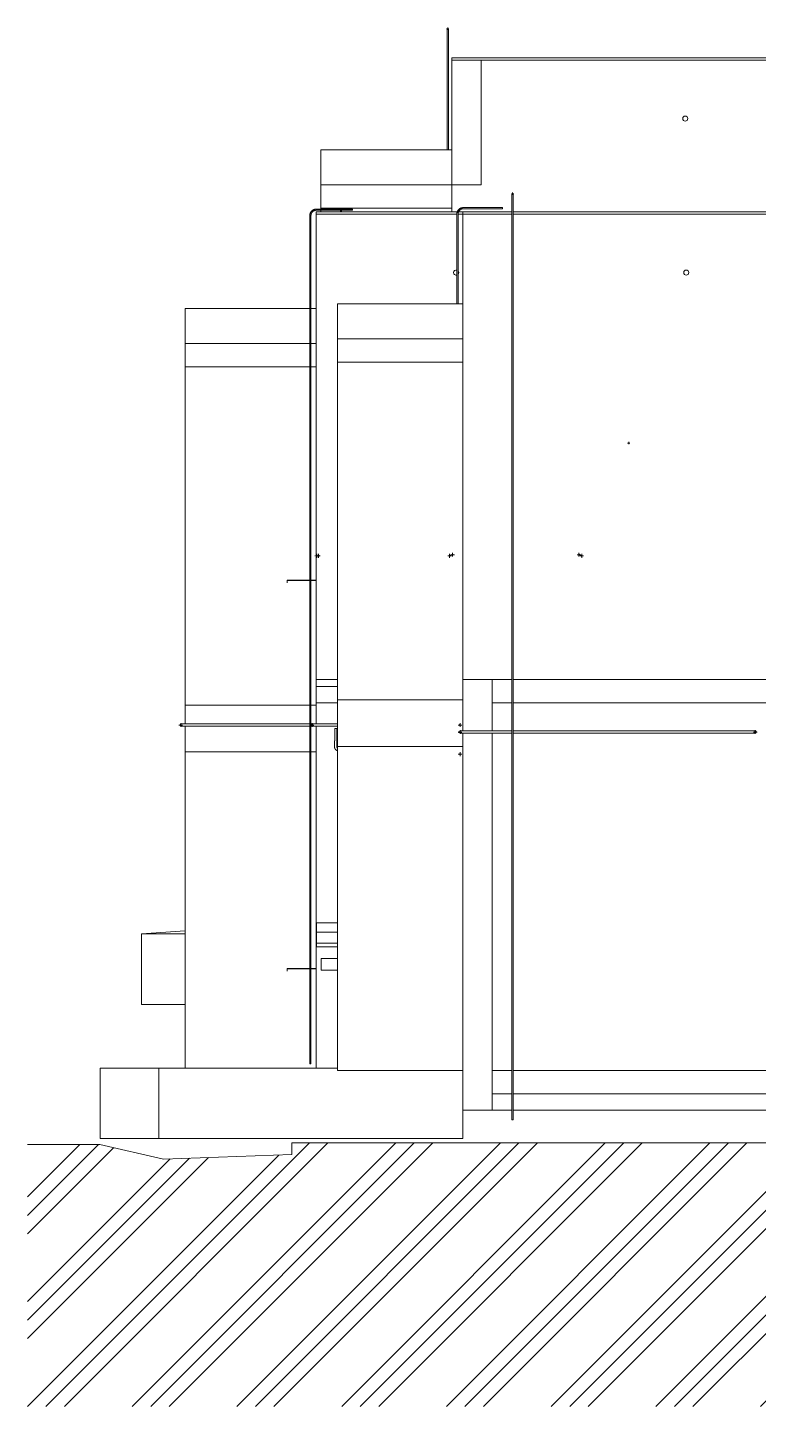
# Model space of a CAD drawing. Header units: millimetres. Extents: x -4051 to 472247, y -45352 to 20466.
# Drawn here: x 429172 to 435438, y -2011 to 9808 of the extents above; entities that cross this region are included whole.
import ezdxf

# ---------------------------------------------------------------- set-up
doc = ezdxf.new("R2010")
doc.units = ezdxf.units.MM
for name, color, linetype, lineweight in [('A-DETL-GENF', 92, 'Continuous', 9), ('A-DETL-THIN', 151, 'Continuous', 9), ('A-FLOR', 192, 'Continuous', 9), ('A-GLAZ', 151, 'Continuous', 9), ('A-ROOF', 132, 'Continuous', 9), ('A-WALL', 113, 'Continuous', 9), ('E-POWR-CNDT', 130, 'Continuous', 9), ('E-POWR-CNTR', 130, 'Continuous', 9), ('E-POWR-DROP', 130, 'Continuous', 9), ('M-EQPM', 50, 'Continuous', 9), ('Q-SPCQ', 91, 'Continuous', 9)]:
    doc.layers.add(name, color=color, linetype=linetype, lineweight=lineweight)

# ---------------------------------------------------------------- blocks, each defined once
blk = doc.blocks.new('OKNO_1k_nadsvetlik - OKNO_1k_nadsvetlik_1200 x 1850-1969517-V-Bourání-Bourání')
at = {"layer": 'A-GLAZ'}
blk.add_line((-30228, 1690), (-30228, 3540), dxfattribs=at)
blk = doc.blocks.new('parapet_ext - parapet_ext-1802165-V-Bourání-Bourání')
at = {"layer": 'Q-SPCQ'}
for p, q in [((-30281, 1742), (-30477, 1742)), ((-30477, 1742), (-30477, 1720)), ((-30477, 1720), (-30475, 1720)), ((-30475, 1740), (-30281, 1740)), ((-30475, 1720), (-30475, 1740)), ((-30228, 1742), (-30272, 1742)), ((-30272, 1740), (-30228, 1740))]:
    blk.add_line(p, q, dxfattribs=at)
blk = doc.blocks.new('OKNO_1k_nadsvetlik - OKNO_1k_nadsvetlik_1200 x 1850-2306719-V-Bourání-Bourání')
at = {"layer": 'A-GLAZ'}
for p, q in [((-30228, 5288), (-30228, 6870)), ((-30228, 5020), (-30228, 5272))]:
    blk.add_line(p, q, dxfattribs=at)
blk = doc.blocks.new('parapet_ext - parapet_ext-V205-V-Bourání-Bourání')
at = {"layer": 'Q-SPCQ'}
for p, q in [((-30282, 5072), (-30477, 5072)), ((-30477, 5072), (-30477, 5050)), ((-30477, 5050), (-30475, 5050)), ((-30475, 5070), (-30282, 5070)), ((-30475, 5050), (-30475, 5070)), ((-30228, 5072), (-30272, 5072)), ((-30272, 5070), (-30228, 5070))]:
    blk.add_line(p, q, dxfattribs=at)
blk = doc.blocks.new('DSP_něco - DSP_něco-1578082-V-Bourání-Bourání')
at = {"layer": 'M-EQPM', "color": 41}
for p, q in [((-30227, 2053), (-30227, 2133)), ((-30227, 2133), (-30044, 2133)), ((-30227, 2053), (-30227, 2133)), ((-30227, 2133), (-30225, 2133)), ((-30225, 2133), (-30225, 2053)), ((-30227, 1961), (-30227, 2053)), ((-30227, 2053), (-30044, 2053)), ((-30227, 1961), (-30227, 2053)), ((-30227, 2053), (-30225, 2053)), ((-30225, 2053), (-30225, 1961)), ((-30227, 1929), (-30227, 1961)), ((-30044, 1961), (-30227, 1961)), ((-30227, 1929), (-30227, 1961)), ((-30225, 1961), (-30227, 1961)), ((-30227, 1929), (-30044, 1929)), ((-30227, 1929), (-30225, 1929)), ((-30225, 1961), (-30225, 1929)), ((-30185, 1729), (-30185, 1829)), ((-30044, 1829), (-30185, 1829)), ((-30185, 1729), (-30044, 1729))]:
    blk.add_line(p, q, dxfattribs=at)

msp = doc.modelspace()

# ---------------------------------------------------------------- hatches: boundary and pattern name
at = {"layer": 'A-DETL-GENF'}
h = msp.add_hatch(dxfattribs=at)
h.set_pattern_fill('FP_8', style=0, pattern_type=2)
h.set_pattern_definition([(45, (461874, 0), (-449.013, 449.013), []), (45, (462032.7, 0), (0, 898.026), []), (45, (461715.2, 0), (0, 898.026), [])])
h.paths.add_polyline_path([(433666, -2011), (472247, -2011), (472247, 860), (469447, 860), (464248, 951), (460781, 951), (460781, 731), (460128, 731), (456810, 615), (454470, 615), (452852, 530), (451102, 623), (447427, 430), (445727, 430), (444386, 324), (438322, 324), (436877, 248), (431437, 248), (431437, 148), (430338, 109), (429792, 235), (429172, 235), (429172, -2011), (432280, -2011)])
at = {"layer": 'E-POWR-DROP'}
for color, points in [(41, [(432775, 9793), (432778, 9794), (432780, 9796), (432780, 9799), (432778, 9802), (432774, 9803), (432772, 9802), (432770, 9798), (432772, 9794), (432774, 9793)]), (41, [(433330, 8378), (433332, 8379), (433334, 8380), (433335, 8384), (433332, 8387), (433328, 8388), (433326, 8386), (433325, 8383), (433326, 8379), (433328, 8378)]), (41, [(431859, 8239), (431862, 8240), (431864, 8241), (431864, 8245), (431862, 8248), (431858, 8249), (431856, 8247), (431854, 8244), (431856, 8240), (431858, 8239)]), (41, [(434326, 6241), (434329, 6242), (434330, 6244), (434331, 6247), (434329, 6250), (434325, 6251), (434323, 6250), (434321, 6246), (434323, 6242), (434325, 6241)]), (256, [(431654, 5271), (431659, 5276), (431660, 5278), (431660, 5282), (431656, 5288), (431649, 5289), (431645, 5286), (431642, 5280), (431645, 5274), (431647, 5272), (431651, 5272)]), (256, [(431669, 5271), (431674, 5276), (431675, 5278), (431675, 5282), (431671, 5288), (431664, 5289), (431660, 5286), (431657, 5280), (431660, 5274), (431662, 5272), (431666, 5272)]), (256, [(432794, 5271), (432799, 5276), (432800, 5278), (432799, 5283), (432796, 5288), (432789, 5289), (432785, 5286), (432783, 5280), (432785, 5274), (432787, 5272), (432791, 5272)]), (256, [(432817, 5281), (432823, 5286), (432824, 5289), (432824, 5292), (432820, 5298), (432813, 5299), (432809, 5296), (432806, 5289), (432809, 5284), (432811, 5282), (432815, 5282)]), (256, [(432818, 5281), (432824, 5286), (432825, 5289), (432825, 5292), (432820, 5298), (432814, 5299), (432810, 5296), (432807, 5289), (432810, 5284), (432811, 5282), (432816, 5282)]), (256, [(433903, 5281), (433908, 5286), (433909, 5289), (433909, 5292), (433905, 5298), (433898, 5299), (433894, 5296), (433892, 5289), (433894, 5284), (433896, 5282), (433900, 5282)]), (256, [(433925, 5271), (433930, 5276), (433931, 5278), (433931, 5282), (433926, 5288), (433920, 5289), (433916, 5286), (433914, 5280), (433916, 5274), (433918, 5272), (433923, 5272)]), (256, [(430487, 3821), (430492, 3826), (430493, 3829), (430493, 3832), (430489, 3838), (430482, 3839), (430478, 3836), (430476, 3829), (430478, 3824), (430480, 3822), (430485, 3822)]), (256, [(431614, 3821), (431620, 3826), (431621, 3829), (431621, 3832), (431616, 3838), (431610, 3839), (431606, 3836), (431603, 3829), (431606, 3824), (431607, 3822), (431612, 3822)]), (256, [(432882, 3821), (432887, 3826), (432888, 3829), (432888, 3832), (432884, 3838), (432877, 3839), (432873, 3836), (432871, 3829), (432875, 3822), (432875, 3822), (432880, 3822)]), (256, [(432882, 3761), (432887, 3766), (432888, 3768), (432888, 3772), (432884, 3778), (432877, 3779), (432873, 3776), (432871, 3770), (432875, 3762), (432875, 3762), (432880, 3762)]), (256, [(435413, 3761), (435418, 3766), (435419, 3768), (435419, 3772), (435415, 3778), (435408, 3779), (435404, 3776), (435402, 3770), (435404, 3764), (435406, 3762), (435411, 3762)]), (256, [(432882, 3571), (432887, 3576), (432888, 3578), (432888, 3582), (432884, 3588), (432877, 3589), (432873, 3586), (432871, 3580), (432875, 3572), (432875, 3572), (432880, 3572)]), (256, [(432882, 3571), (432887, 3576), (432888, 3578), (432888, 3582), (432884, 3588), (432877, 3589), (432873, 3586), (432871, 3580), (432875, 3572), (432875, 3572), (432880, 3572)])]:
    msp.add_hatch(color=color, dxfattribs=at).paths.add_polyline_path(points)

# ---------------------------------------------------------------- linework, layer by layer
at = {"layer": 'A-DETL-THIN'}
for p, q in [((436877, 248), (431437, 248)), ((431437, 248), (431437, 148)), ((429792, 235), (429172, 235)), ((430338, 109), (429792, 235)), ((431437, 148), (430338, 109))]:
    msp.add_line(p, q, dxfattribs=at)
at = {"layer": 'A-FLOR'}
for p, q in [((431686, 8760), (432811, 8760)), ((431686, 8760), (431686, 8260)), ((432811, 8460), (431686, 8460)), ((430522, 7400), (431592, 7400)), ((430522, 6900), (430522, 7400)), ((431602, 7400), (431647, 7400)), ((431830, 7441), (432905, 7441)), ((431830, 7141), (431830, 7441)), ((431592, 7100), (430522, 7100)), ((431647, 7100), (431602, 7100)), ((432905, 7141), (431830, 7141)), ((431830, 7140), (432905, 7140)), ((431830, 6940), (431830, 7140)), ((431647, 4220), (431647, 4020)), ((431830, 4020), (431647, 4020)), ((431830, 3645), (431830, 4045)), ((433325, 4020), (433155, 4020)), ((444177, 4020), (433335, 4020)), ((430522, 3840), (430522, 4000)), ((430522, 3600), (430522, 3820)), ((430148, 2040), (430522, 2067)), ((430148, 1435), (430148, 2040)), ((430522, 2040), (430148, 2040)), ((430522, 1435), (430148, 1435)), ((429796, 285), (429796, 890)), ((429796, 890), (431830, 890)), ((430297, 285), (430297, 890)), ((433155, 870), (433325, 870)), ((433335, 870), (444177, 870)), ((433325, 670), (433155, 670)), ((444176, 670), (433335, 670)), ((432905, 530), (432905, 285)), ((432905, 285), (429796, 285))]:
    msp.add_line(p, q, dxfattribs=at)
at = {"layer": 'A-ROOF', "color": 41}
for p, q in [((432811, 9550), (442066, 9550)), ((432811, 9550), (432811, 9530)), ((431647, 8230), (432857, 8230)), ((431647, 8210), (431647, 8230)), ((432869, 8230), (433325, 8230)), ((432905, 8230), (432905, 8210)), ((433335, 8230), (444176, 8230))]:
    msp.add_line(p, q, dxfattribs=at)
at = {"layer": 'A-WALL'}
for p, q in [((432811, 9530), (432811, 8230)), ((442065, 9530), (432811, 9530)), ((433061, 9530), (433061, 8460)), ((433061, 8460), (432811, 8460)), ((432854, 8210), (431647, 8210)), ((431647, 8210), (431647, 5288)), ((432811, 8260), (431686, 8260)), ((431686, 8260), (431686, 8252)), ((431686, 8242), (431686, 8230)), ((433325, 8210), (432863, 8210)), ((432905, 8210), (432905, 3780)), ((444176, 8210), (433335, 8210)), ((431592, 6900), (430522, 6900)), ((430522, 6900), (430522, 4000)), ((431647, 6900), (431602, 6900)), ((432905, 6940), (431830, 6940)), ((431830, 6940), (431830, 4045)), ((431647, 5272), (431647, 4220)), ((431830, 4220), (431647, 4220)), ((431647, 4160), (431830, 4160)), ((432905, 4220), (433325, 4220)), ((433155, 4220), (433155, 3779)), ((444176, 4220), (433335, 4220)), ((431647, 4020), (431647, 3840)), ((431830, 4045), (432905, 4045)), ((430522, 4000), (431593, 4000)), ((431602, 4000), (431647, 4000)), ((431647, 3820), (431647, 2133)), ((432905, 530), (432905, 3760)), ((433155, 3761), (433155, 530)), ((431593, 3600), (430522, 3600)), ((430522, 3600), (430522, 890)), ((431647, 3600), (431602, 3600)), ((432905, 3645), (431830, 3645)), ((431830, 3645), (431830, 870)), ((431647, 1929), (431647, 890)), ((431830, 870), (432905, 870)), ((433325, 530), (432905, 530)), ((433335, 530), (444176, 530))]:
    msp.add_line(p, q, dxfattribs=at)
for centre, start, end in [((434811, 9028), 0, 180), ((434811, 9028), 180, 0), ((432847, 7708), 75, 180), ((432847, 7708), 180, 285), ((432847, 7708), 0, 43.4457), ((432847, 7708), 316.5459, 0), ((434820, 7708), 0, 180), ((434820, 7708), 180, 0)]:
    msp.add_arc(centre, 22, start, end, dxfattribs=at)
at = {"layer": 'E-POWR-CNDT', "color": 41}
for p, q in [((432770, 9748), (432770, 9715)), ((432770, 9715), (432770, 8760)), ((432780, 9715), (432780, 9748)), ((432780, 8760), (432780, 9715)), ((433325, 8333), (433325, 8300)), ((433325, 8300), (433325, 447)), ((433335, 8300), (433335, 8333)), ((433335, 447), (433335, 8300)), ((431592, 8197), (431592, 8165)), ((431592, 8165), (431592, 927)), ((431602, 8165), (431602, 8197)), ((431602, 927), (431602, 8165)), ((431680, 8252), (431647, 8252)), ((431647, 8242), (431680, 8242)), ((431959, 8252), (431680, 8252)), ((431680, 8242), (431855, 8242)), ((431864, 8242), (431959, 8242)), ((431959, 8242), (431959, 8252)), ((432854, 8210), (432854, 8178)), ((432854, 8178), (432854, 7441)), ((432864, 8178), (432864, 8210)), ((432864, 7441), (432864, 8178)), ((432941, 8265), (432909, 8265)), ((432909, 8255), (432941, 8255)), ((433244, 8265), (432941, 8265)), ((432941, 8255), (433244, 8255)), ((433244, 8255), (433244, 8265)), ((431592, 927), (431602, 927)), ((433325, 447), (433335, 447))]:
    msp.add_line(p, q, dxfattribs=at)
at = {"layer": 'E-POWR-CNDT'}
for p, q in [((430560, 3840), (430505, 3840)), ((430505, 3820), (430560, 3820)), ((431537, 3839), (430560, 3839)), ((430560, 3821), (431537, 3821)), ((431592, 3840), (431537, 3840)), ((431537, 3820), (431592, 3820)), ((431592, 3820), (431592, 3820)), ((431687, 3840), (431632, 3840)), ((431632, 3820), (431687, 3820)), ((431830, 3839), (431687, 3839)), ((431687, 3821), (431830, 3821)), ((431806, 3800), (431806, 3695)), ((431824, 3800), (431806, 3800)), ((431824, 3695), (431824, 3800)), ((431805, 3695), (431805, 3640)), ((431825, 3640), (431825, 3695)), ((432955, 3780), (432900, 3780)), ((432900, 3760), (432955, 3760)), ((433325, 3779), (432955, 3779)), ((432955, 3761), (433325, 3761)), ((435336, 3779), (433335, 3779)), ((433335, 3761), (435336, 3761)), ((435391, 3780), (435336, 3780)), ((435336, 3760), (435391, 3760))]:
    msp.add_line(p, q, dxfattribs=at)
at = {"layer": 'E-POWR-CNDT', "color": 41, "flags": 128}
for points in [[(432770, 9799), (432770, 9800), (432771, 9800), (432771, 9800), (432771, 9800), (432771, 9800)], [(432770, 9748), (432770, 9750), (432770, 9752), (432770, 9754), (432770, 9756), (432770, 9758), (432770, 9760), (432770, 9762), (432770, 9764), (432770, 9766), (432770, 9767), (432770, 9769), (432770, 9771), (432770, 9773), (432770, 9775), (432770, 9776), (432770, 9778), (432770, 9779), (432770, 9781), (432770, 9782), (432770, 9784), (432770, 9785), (432770, 9787), (432770, 9788), (432770, 9789), (432770, 9790), (432770, 9791), (432770, 9792), (432770, 9793), (432770, 9794), (432770, 9795), (432770, 9795), (432770, 9796), (432770, 9796), (432770, 9797)], [(432780, 9796), (432780, 9795), (432780, 9795), (432780, 9794), (432780, 9793), (432780, 9792), (432780, 9791), (432780, 9790), (432780, 9789), (432780, 9788), (432780, 9787), (432780, 9786), (432780, 9784), (432780, 9783), (432780, 9781), (432780, 9780), (432780, 9778), (432780, 9777), (432780, 9775), (432780, 9773), (432780, 9772), (432780, 9770), (432780, 9768), (432780, 9766), (432780, 9764), (432780, 9762), (432780, 9760), (432780, 9758), (432780, 9757), (432780, 9755), (432780, 9753), (432780, 9751), (432780, 9749), (432780, 9748)], [(433325, 8382), (433325, 8381), (433325, 8381), (433325, 8380), (433325, 8380), (433325, 8379), (433325, 8378), (433325, 8377), (433325, 8376), (433325, 8375), (433325, 8374), (433325, 8373), (433325, 8372), (433325, 8370), (433325, 8369), (433325, 8368), (433325, 8366), (433325, 8365), (433325, 8363), (433325, 8361), (433325, 8360), (433325, 8358), (433325, 8356), (433325, 8355), (433325, 8353), (433325, 8351), (433325, 8349), (433325, 8347), (433325, 8345), (433325, 8343), (433325, 8341), (433325, 8339), (433325, 8337), (433325, 8335), (433325, 8333), (433325, 8333)], [(433335, 8333), (433335, 8335), (433335, 8337), (433335, 8339), (433335, 8341), (433335, 8343), (433335, 8345), (433335, 8347), (433335, 8349), (433335, 8350), (433335, 8352), (433335, 8354), (433335, 8356), (433335, 8358), (433335, 8359), (433335, 8361), (433335, 8363), (433335, 8364), (433335, 8366), (433335, 8367), (433335, 8369), (433335, 8370), (433335, 8371), (433335, 8373), (433335, 8374), (433335, 8375), (433335, 8376), (433335, 8377), (433335, 8378), (433335, 8379), (433335, 8379), (433335, 8380), (433335, 8381)], [(431647, 8252), (431645, 8252), (431643, 8252), (431641, 8252), (431638, 8251), (431636, 8251), (431634, 8251), (431632, 8250), (431630, 8249), (431628, 8249), (431626, 8248), (431624, 8247), (431622, 8246), (431620, 8245), (431618, 8244), (431616, 8242), (431614, 8241), (431613, 8240), (431611, 8238), (431609, 8237), (431608, 8235), (431606, 8234), (431605, 8232), (431604, 8230), (431602, 8229), (431601, 8227), (431600, 8225), (431599, 8223), (431598, 8221), (431597, 8219), (431596, 8217), (431595, 8215), (431595, 8213), (431594, 8211), (431593, 8209), (431593, 8206), (431593, 8204), (431592, 8202), (431592, 8200), (431592, 8198), (431592, 8197)], [(431602, 8197), (431602, 8199), (431602, 8201), (431603, 8202), (431603, 8204), (431603, 8206), (431604, 8208), (431604, 8210), (431605, 8211), (431605, 8213), (431606, 8215), (431607, 8216), (431607, 8218), (431608, 8219), (431609, 8221), (431610, 8223), (431611, 8224), (431612, 8225), (431613, 8227), (431615, 8228), (431616, 8229), (431617, 8231), (431619, 8232), (431620, 8233), (431621, 8234), (431623, 8235), (431624, 8236), (431626, 8237), (431628, 8238), (431629, 8238), (431631, 8239), (431633, 8240), (431634, 8240), (431636, 8241), (431638, 8241), (431640, 8241), (431641, 8242), (431643, 8242), (431645, 8242), (431647, 8242), (431647, 8242)], [(431854, 8230), (431854, 8231), (431854, 8232), (431854, 8232), (431854, 8233), (431854, 8234), (431854, 8234), (431854, 8235), (431854, 8236), (431854, 8236), (431854, 8237), (431854, 8238), (431854, 8238), (431854, 8239), (431854, 8239), (431854, 8240), (431854, 8240), (431854, 8241), (431854, 8241), (431854, 8241), (431854, 8242), (431854, 8242)], [(431864, 8242), (431864, 8241), (431864, 8241), (431864, 8241), (431864, 8240), (431864, 8240), (431864, 8239), (431864, 8239), (431864, 8238), (431864, 8238), (431864, 8237), (431864, 8236), (431864, 8236), (431864, 8235), (431864, 8235), (431864, 8234), (431864, 8233), (431864, 8232), (431864, 8232), (431864, 8231), (431864, 8230)], [(432909, 8265), (432906, 8265), (432904, 8265), (432902, 8265), (432900, 8264), (432898, 8264), (432895, 8264), (432893, 8263), (432891, 8262), (432889, 8262), (432887, 8261), (432885, 8260), (432883, 8259), (432881, 8258), (432879, 8257), (432877, 8256), (432876, 8254), (432874, 8253), (432872, 8251), (432871, 8250), (432869, 8248), (432868, 8247), (432866, 8245), (432865, 8243), (432863, 8242), (432862, 8240), (432861, 8238), (432860, 8236), (432859, 8234), (432858, 8232), (432857, 8230), (432857, 8228), (432856, 8226), (432855, 8224), (432855, 8222), (432854, 8219), (432854, 8217), (432854, 8215), (432854, 8213), (432854, 8211), (432854, 8210)], [(432864, 8210), (432864, 8212), (432864, 8214), (432864, 8216), (432864, 8217), (432864, 8219), (432865, 8221), (432865, 8223), (432866, 8224), (432866, 8226), (432867, 8228), (432868, 8229), (432869, 8231), (432869, 8232), (432870, 8234), (432871, 8236), (432872, 8237), (432874, 8238), (432875, 8240), (432876, 8241), (432877, 8242), (432879, 8244), (432880, 8245), (432881, 8246), (432883, 8247), (432884, 8248), (432886, 8249), (432887, 8250), (432889, 8251), (432891, 8251), (432892, 8252), (432894, 8253), (432896, 8253), (432897, 8254), (432899, 8254), (432901, 8254), (432903, 8255), (432904, 8255), (432906, 8255), (432908, 8255), (432909, 8255)]]:
    msp.add_lwpolyline(points, dxfattribs=at)
at = {"layer": 'E-POWR-CNDT', "flags": 128}
for points in [[(430505, 3840), (430504, 3840), (430503, 3840), (430502, 3840), (430502, 3840), (430501, 3840), (430500, 3840), (430499, 3840), (430498, 3840), (430498, 3840), (430497, 3840), (430496, 3840), (430495, 3840), (430495, 3840), (430494, 3840), (430493, 3840), (430493, 3840), (430492, 3840), (430492, 3840), (430491, 3840), (430490, 3840), (430490, 3840), (430489, 3840), (430489, 3840), (430488, 3840), (430488, 3840), (430487, 3840), (430487, 3840), (430487, 3840), (430486, 3840), (430486, 3840), (430486, 3840), (430486, 3840), (430485, 3840), (430485, 3840), (430485, 3840), (430485, 3840), (430485, 3840), (430485, 3840), (430485, 3840)], [(430485, 3820), (430485, 3820), (430485, 3820), (430485, 3820), (430485, 3820), (430485, 3820), (430485, 3820), (430485, 3820), (430486, 3820), (430486, 3820), (430486, 3820), (430487, 3820), (430487, 3820), (430487, 3820), (430488, 3820), (430488, 3820), (430489, 3820), (430489, 3820), (430490, 3820), (430490, 3820), (430491, 3820), (430491, 3820), (430492, 3820), (430493, 3820), (430493, 3820), (430494, 3820), (430495, 3820), (430495, 3820), (430496, 3820), (430497, 3820), (430497, 3820), (430498, 3820), (430499, 3820), (430500, 3820), (430501, 3820), (430501, 3820), (430502, 3820), (430503, 3820), (430504, 3820), (430504, 3820), (430505, 3820)], [(431609, 3820), (431609, 3820), (431608, 3820), (431608, 3820), (431607, 3820), (431607, 3820), (431606, 3820), (431606, 3820), (431605, 3820), (431605, 3820), (431604, 3820), (431603, 3820), (431603, 3820), (431602, 3820)], [(431603, 3840), (431603, 3840), (431604, 3840), (431604, 3840), (431605, 3840), (431606, 3840), (431606, 3840), (431607, 3840), (431607, 3840), (431608, 3840), (431608, 3840), (431609, 3840), (431609, 3840)], [(431612, 3840), (431613, 3840), (431613, 3840), (431614, 3840), (431614, 3840), (431614, 3840)], [(431632, 3840), (431631, 3840), (431630, 3840), (431630, 3840), (431629, 3840), (431628, 3840), (431627, 3840), (431626, 3840), (431626, 3840), (431625, 3840), (431624, 3840), (431623, 3840), (431623, 3840), (431622, 3840), (431621, 3840), (431621, 3840), (431620, 3840), (431619, 3840), (431619, 3840), (431618, 3840), (431618, 3840), (431617, 3840), (431617, 3840), (431616, 3840), (431616, 3840), (431615, 3840), (431615, 3840), (431614, 3840), (431614, 3840), (431614, 3840), (431613, 3840), (431613, 3840), (431613, 3840), (431613, 3840), (431612, 3840), (431612, 3840), (431612, 3840), (431612, 3840), (431612, 3840), (431612, 3840)], [(431612, 3820), (431612, 3820), (431612, 3820), (431612, 3820), (431612, 3820), (431612, 3820), (431612, 3820), (431613, 3820), (431613, 3820), (431613, 3820), (431613, 3820), (431614, 3820), (431614, 3820), (431615, 3820), (431615, 3820), (431615, 3820), (431616, 3820), (431616, 3820), (431617, 3820), (431617, 3820), (431618, 3820), (431619, 3820), (431619, 3820), (431620, 3820), (431620, 3820), (431621, 3820), (431622, 3820), (431622, 3820), (431623, 3820), (431624, 3820), (431625, 3820), (431625, 3820), (431626, 3820), (431627, 3820), (431628, 3820), (431629, 3820), (431629, 3820), (431630, 3820), (431631, 3820), (431632, 3820), (431632, 3820)], [(432870, 3770), (432870, 3771), (432870, 3771), (432870, 3772), (432870, 3772), (432870, 3772), (432870, 3773), (432870, 3773), (432870, 3774), (432870, 3774), (432871, 3774), (432871, 3775)], [(432870, 3764), (432870, 3765), (432870, 3765), (432870, 3766), (432870, 3766), (432870, 3767), (432870, 3767)], [(432900, 3780), (432899, 3780), (432898, 3780), (432897, 3780), (432897, 3780), (432896, 3780), (432895, 3780), (432894, 3780), (432893, 3780), (432893, 3780), (432892, 3780), (432891, 3780), (432890, 3780), (432890, 3780), (432889, 3780), (432888, 3780), (432888, 3780), (432887, 3780), (432887, 3780), (432886, 3780), (432885, 3780), (432885, 3780), (432884, 3780), (432884, 3780), (432883, 3780), (432883, 3780), (432882, 3780), (432882, 3780), (432882, 3780), (432881, 3780), (432881, 3780), (432881, 3780), (432881, 3780), (432880, 3780), (432880, 3780), (432880, 3780), (432880, 3780), (432880, 3780), (432880, 3780), (432880, 3780)], [(432880, 3780), (432880, 3780), (432880, 3780), (432881, 3780), (432881, 3780), (432882, 3780), (432882, 3780)], [(432880, 3760), (432880, 3760), (432880, 3760), (432880, 3760), (432880, 3760), (432880, 3760), (432880, 3760), (432880, 3760), (432881, 3760), (432881, 3760), (432881, 3760), (432882, 3760), (432882, 3760), (432882, 3760), (432883, 3760), (432883, 3760), (432884, 3760), (432884, 3760), (432885, 3760), (432885, 3760), (432886, 3760), (432886, 3760), (432887, 3760), (432888, 3760), (432888, 3760), (432889, 3760), (432890, 3760), (432890, 3760), (432891, 3760), (432892, 3760), (432892, 3760), (432893, 3760), (432894, 3760), (432895, 3760), (432896, 3760), (432896, 3760), (432897, 3760), (432898, 3760), (432899, 3760), (432899, 3760), (432900, 3760)], [(435391, 3780), (435391, 3780), (435392, 3780), (435393, 3780), (435394, 3780), (435395, 3780), (435395, 3780), (435396, 3780), (435397, 3780), (435398, 3780), (435398, 3780), (435399, 3780), (435400, 3780), (435401, 3780), (435401, 3780), (435402, 3780), (435403, 3780), (435403, 3780), (435404, 3780), (435404, 3780), (435405, 3780), (435406, 3780), (435406, 3780), (435407, 3780), (435407, 3780), (435407, 3780), (435408, 3780)], [(435408, 3760), (435408, 3760), (435407, 3760), (435407, 3760), (435406, 3760), (435406, 3760), (435405, 3760), (435405, 3760), (435404, 3760), (435403, 3760), (435403, 3760), (435402, 3760), (435401, 3760), (435401, 3760), (435400, 3760), (435399, 3760), (435399, 3760), (435398, 3760), (435397, 3760), (435396, 3760), (435396, 3760), (435395, 3760), (435394, 3760), (435393, 3760), (435392, 3760), (435392, 3760), (435391, 3760), (435391, 3760)], [(435411, 3780), (435411, 3780), (435412, 3780), (435412, 3780), (435413, 3780), (435413, 3780), (435413, 3780), (435414, 3780), (435414, 3779), (435415, 3779), (435415, 3779), (435415, 3779), (435416, 3779), (435416, 3778), (435416, 3778), (435417, 3778), (435417, 3778), (435417, 3778)], [(435414, 3761), (435414, 3761), (435414, 3760), (435413, 3760), (435413, 3760), (435412, 3760), (435412, 3760)], [(435418, 3764), (435418, 3763), (435418, 3763), (435418, 3763), (435417, 3763), (435417, 3762), (435417, 3762)], [(435419, 3776), (435419, 3776), (435419, 3775), (435419, 3775), (435419, 3775), (435420, 3774), (435420, 3774)], [(435420, 3772), (435420, 3772), (435421, 3772), (435421, 3771), (435421, 3771), (435421, 3771), (435421, 3770), (435421, 3770)], [(435421, 3770), (435421, 3770), (435421, 3769), (435421, 3769), (435421, 3768), (435420, 3768), (435420, 3768), (435420, 3767), (435420, 3767), (435420, 3766), (435420, 3766), (435420, 3766), (435420, 3765)], [(431805, 3640), (431805, 3639), (431805, 3638), (431805, 3636), (431805, 3635), (431805, 3634), (431806, 3633), (431806, 3632), (431806, 3631), (431807, 3629), (431807, 3628), (431808, 3627), (431808, 3626)], [(431805, 3640), (431805, 3639), (431805, 3638), (431805, 3636), (431805, 3635), (431805, 3634), (431806, 3633), (431806, 3632), (431806, 3631), (431807, 3629), (431807, 3628), (431808, 3627), (431808, 3626), (431809, 3625), (431809, 3624), (431810, 3623), (431811, 3622), (431811, 3621), (431812, 3620), (431813, 3619), (431814, 3618), (431815, 3618), (431816, 3617), (431817, 3616), (431817, 3615), (431818, 3615), (431820, 3614), (431821, 3614), (431822, 3613), (431823, 3612), (431824, 3612), (431825, 3612), (431826, 3611), (431827, 3611), (431828, 3611), (431830, 3610)], [(431809, 3624), (431810, 3623), (431811, 3622), (431811, 3621), (431812, 3620), (431813, 3619), (431814, 3618), (431815, 3618), (431816, 3617), (431817, 3616), (431817, 3615), (431818, 3615)], [(431821, 3614), (431822, 3613), (431823, 3612), (431824, 3612), (431825, 3612), (431826, 3611), (431827, 3611), (431828, 3611), (431830, 3610)], [(431830, 3631), (431829, 3632), (431829, 3632), (431829, 3632), (431828, 3632), (431828, 3632), (431828, 3633), (431828, 3633), (431827, 3633), (431827, 3634), (431827, 3634), (431827, 3634), (431826, 3635), (431826, 3635), (431826, 3635), (431826, 3636), (431826, 3636), (431825, 3636), (431825, 3637), (431825, 3637), (431825, 3638), (431825, 3638), (431825, 3638), (431825, 3639), (431825, 3639), (431825, 3639), (431825, 3640), (431825, 3640)]]:
    msp.add_lwpolyline(points, dxfattribs=at)
at = {"layer": 'E-POWR-CNTR', "color": 41}
for p, q in [((432765, 9798), (432785, 9798)), ((432775, 9788), (432775, 9808)), ((432775, 9791), (432775, 9794)), ((433330, 8373), (433330, 8393)), ((433320, 8383), (433340, 8383)), ((431849, 8244), (431869, 8244)), ((431859, 8234), (431859, 8254)), ((434316, 6246), (434336, 6246)), ((434326, 6236), (434326, 6256))]:
    msp.add_line(p, q, dxfattribs=at)
at = {"layer": 'E-POWR-CNTR'}
for p, q in [((431635, 5280), (431667, 5280)), ((431650, 5280), (431682, 5280)), ((431651, 5264), (431651, 5296)), ((431666, 5264), (431666, 5296)), ((432775, 5280), (432807, 5280)), ((432791, 5264), (432791, 5296)), ((432799, 5290), (432831, 5290)), ((432800, 5290), (432832, 5290)), ((432815, 5274), (432815, 5306)), ((432816, 5274), (432816, 5306)), ((433884, 5290), (433916, 5290)), ((433900, 5274), (433900, 5306)), ((433907, 5280), (433939, 5280)), ((433923, 5264), (433923, 5296)), ((430469, 3830), (430501, 3830)), ((430485, 3814), (430485, 3846)), ((431596, 3830), (431628, 3830)), ((431612, 3814), (431612, 3846)), ((432864, 3830), (432896, 3830)), ((432880, 3814), (432880, 3846)), ((432880, 3754), (432880, 3786)), ((435411, 3754), (435411, 3786)), ((432864, 3770), (432896, 3770)), ((435395, 3770), (435427, 3770)), ((432864, 3580), (432896, 3580)), ((432864, 3580), (432896, 3580)), ((432880, 3564), (432880, 3596)), ((432880, 3564), (432880, 3596))]:
    msp.add_line(p, q, dxfattribs=at)

# ---------------------------------------------------------------- block references
at = {"layer": 'A-GLAZ'}
for name in ['OKNO_1k_nadsvetlik - OKNO_1k_nadsvetlik_1200 x 1850-2306719-V-Bourání-Bourání', 'OKNO_1k_nadsvetlik - OKNO_1k_nadsvetlik_1200 x 1850-1969517-V-Bourání-Bourání']:
    msp.add_blockref(name, (461874, 0), dxfattribs=at)
at = {"layer": 'M-EQPM', "color": 41}
msp.add_blockref('DSP_něco - DSP_něco-1578082-V-Bourání-Bourání', (461874, 0), dxfattribs=at)
at = {"layer": 'Q-SPCQ'}
for name in ['parapet_ext - parapet_ext-V205-V-Bourání-Bourání', 'parapet_ext - parapet_ext-1802165-V-Bourání-Bourání']:
    msp.add_blockref(name, (461874, 0), dxfattribs=at)

doc.saveas('drawing.dxf')
